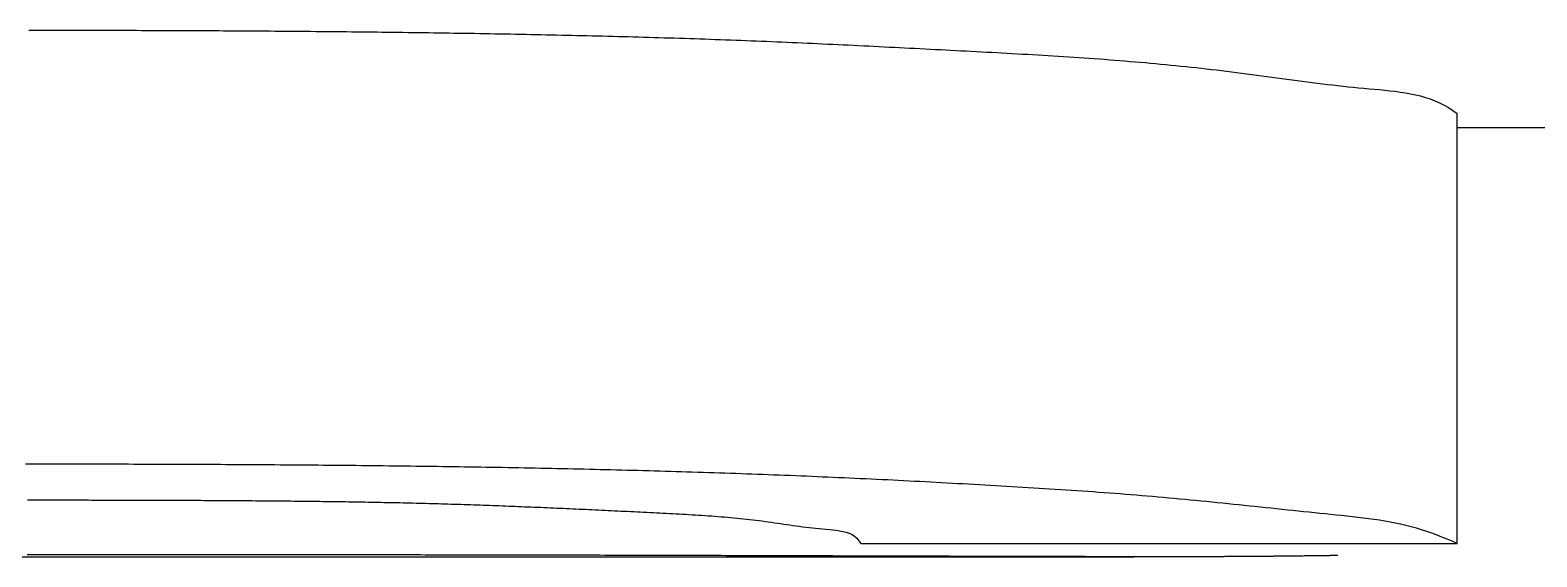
# Model space of a CAD drawing. Extents: x -4 to 102, y -14 to 59.
# Drawn here: x 42.862 to 43.74, y 3.808 to 4.115 of the extents above; entities that cross this region are included whole.
import ezdxf

# ---------------------------------------------------------------- set-up
doc = ezdxf.new("R2010")
doc.units = 0
doc.layers.get('0').update_dxf_attribs({"linetype": 'CONTINUOUS'})

msp = doc.modelspace()

# ---------------------------------------------------------------- linework, layer by layer
at = {"color": 7, "linetype": 'CONTINUOUS'}
for p, q in [((43.69377, 3.81566), (43.69377, 4.06605)), ((43.69377, 4.05787), (43.78679, 4.05787)), ((43.34616, 3.81566), (43.69377, 3.81566)), ((42.13982, 3.80787), (43.50552, 3.80787))]:
    msp.add_line(p, q, dxfattribs=at)
at = {"color": 7}
for points in [[(42.8613, 4.11451, 0), (42.8643, 4.11451, 0), (42.8673, 4.11451, 0), (42.8703, 4.11451, 0), (42.8733, 4.11451, 0), (42.8762, 4.11451, 0), (42.8792, 4.1145, 0), (42.8822, 4.1145, 0), (42.8852, 4.1145, 0), (42.8882, 4.11449, 0), (42.8912, 4.11449, 0), (42.8942, 4.11449, 0), (42.8971, 4.11448, 0), (42.9001, 4.11448, 0), (42.9031, 4.11447, 0), (42.9061, 4.11447, 0), (42.9091, 4.11446, 0), (42.9121, 4.11445, 0), (42.9151, 4.11445, 0), (42.918, 4.11444, 0), (42.921, 4.11443, 0), (42.924, 4.11442, 0), (42.927, 4.11441, 0), (42.93, 4.1144, 0), (42.933, 4.11439, 0), (42.936, 4.11438, 0), (42.9389, 4.11437, 0), (42.9419, 4.11436, 0), (42.9449, 4.11435, 0), (42.9479, 4.11434, 0), (42.9509, 4.11433, 0), (42.9539, 4.11431, 0), (42.9569, 4.1143, 0), (42.9598, 4.11429, 0), (42.9628, 4.11427, 0), (42.9658, 4.11426, 0), (42.9688, 4.11424, 0), (42.9718, 4.11423, 0), (42.9748, 4.11421, 0), (42.9778, 4.1142, 0), (42.9808, 4.11418, 0), (42.9837, 4.11416, 0), (42.9867, 4.11414, 0), (42.9897, 4.11412, 0), (42.9927, 4.11411, 0), (42.9957, 4.11409, 0), (42.9987, 4.11407, 0), (43.0017, 4.11404, 0), (43.0046, 4.11402, 0), (43.0076, 4.114, 0), (43.0106, 4.11398, 0), (43.0136, 4.11396, 0), (43.0166, 4.11393, 0), (43.0196, 4.11391, 0), (43.0226, 4.11388, 0), (43.0255, 4.11386, 0), (43.0285, 4.11383, 0), (43.0315, 4.1138, 0), (43.0345, 4.11378, 0), (43.0375, 4.11375, 0), (43.0405, 4.11372, 0), (43.0435, 4.11369, 0), (43.0464, 4.11366, 0), (43.0494, 4.11363, 0), (43.0524, 4.1136, 0), (43.0554, 4.11357, 0), (43.0584, 4.11353, 0), (43.0614, 4.1135, 0), (43.0644, 4.11346, 0), (43.0673, 4.11343, 0), (43.0703, 4.11339, 0), (43.0733, 4.11336, 0), (43.0763, 4.11332, 0), (43.0793, 4.11328, 0), (43.0823, 4.11324, 0), (43.0853, 4.1132, 0), (43.0882, 4.11316, 0), (43.0912, 4.11312, 0), (43.0942, 4.11308, 0), (43.0972, 4.11304, 0), (43.1002, 4.11299, 0), (43.1032, 4.11295, 0), (43.1062, 4.1129, 0), (43.1091, 4.11286, 0), (43.1121, 4.11281, 0), (43.1151, 4.11276, 0), (43.1181, 4.11272, 0), (43.1211, 4.11267, 0), (43.1241, 4.11262, 0), (43.1271, 4.11256, 0), (43.1301, 4.11251, 0), (43.133, 4.11246, 0), (43.136, 4.11241, 0), (43.139, 4.11235, 0), (43.142, 4.1123, 0), (43.145, 4.11224, 0), (43.148, 4.11218, 0), (43.151, 4.11212, 0), (43.1539, 4.11206, 0), (43.1569, 4.112, 0), (43.1599, 4.11194, 0), (43.1629, 4.11188, 0), (43.1659, 4.11182, 0), (43.1689, 4.11175, 0), (43.1719, 4.11169, 0), (43.1748, 4.11162, 0), (43.1778, 4.11155, 0), (43.1808, 4.11149, 0), (43.1838, 4.11142, 0), (43.1868, 4.11135, 0), (43.1898, 4.11127, 0), (43.1928, 4.1112, 0), (43.1957, 4.11113, 0), (43.1987, 4.11105, 0), (43.2017, 4.11097, 0), (43.2047, 4.1109, 0), (43.2077, 4.11082, 0), (43.2107, 4.11074, 0), (43.2137, 4.11066, 0), (43.2166, 4.11057, 0), (43.2196, 4.11049, 0), (43.2226, 4.1104, 0), (43.2256, 4.11032, 0), (43.2286, 4.11023, 0), (43.2316, 4.11014, 0), (43.2346, 4.11005, 0), (43.2375, 4.10995, 0), (43.2405, 4.10986, 0), (43.2435, 4.10976, 0), (43.2465, 4.10967, 0), (43.2495, 4.10957, 0), (43.2525, 4.10947, 0), (43.2554, 4.10937, 0), (43.2584, 4.10926, 0), (43.2614, 4.10916, 0), (43.2644, 4.10905, 0), (43.2674, 4.10894, 0), (43.2704, 4.10883, 0), (43.2733, 4.10872, 0), (43.2763, 4.10861, 0), (43.2793, 4.10849, 0), (43.2823, 4.10838, 0), (43.2853, 4.10826, 0), (43.2883, 4.10814, 0), (43.2912, 4.10802, 0), (43.2942, 4.10789, 0), (43.2972, 4.10777, 0), (43.3002, 4.10764, 0), (43.3032, 4.10751, 0), (43.3061, 4.10738, 0), (43.3091, 4.10725, 0), (43.3121, 4.10712, 0), (43.3151, 4.10699, 0), (43.3181, 4.10685, 0), (43.321, 4.10672, 0), (43.324, 4.10658, 0), (43.327, 4.10644, 0), (43.33, 4.1063, 0), (43.333, 4.10616, 0), (43.336, 4.10602, 0), (43.3389, 4.10588, 0), (43.3419, 4.10573, 0), (43.3449, 4.10559, 0), (43.3479, 4.10544, 0), (43.3509, 4.1053, 0), (43.3538, 4.10515, 0), (43.3568, 4.105, 0), (43.3598, 4.10485, 0), (43.3628, 4.1047, 0), (43.3658, 4.10455, 0), (43.3688, 4.1044, 0), (43.3717, 4.10425, 0), (43.3747, 4.1041, 0), (43.3777, 4.10395, 0), (43.3807, 4.1038, 0), (43.3837, 4.10364, 0), (43.3867, 4.10349, 0), (43.3897, 4.10334, 0), (43.3927, 4.10318, 0), (43.3956, 4.10303, 0), (43.3986, 4.10287, 0), (43.4016, 4.10272, 0), (43.4046, 4.10256, 0), (43.4076, 4.10241, 0), (43.4106, 4.10225, 0), (43.4136, 4.10209, 0), (43.4166, 4.10194, 0), (43.4196, 4.10178, 0), (43.4226, 4.10162, 0), (43.4255, 4.10146, 0), (43.4285, 4.1013, 0), (43.4315, 4.10113, 0), (43.4345, 4.10097, 0), (43.4375, 4.1008, 0), (43.4405, 4.10063, 0), (43.4435, 4.10046, 0), (43.4465, 4.10028, 0), (43.4495, 4.10011, 0), (43.4525, 4.09993, 0), (43.4555, 4.09975, 0), (43.4584, 4.09956, 0), (43.4614, 4.09938, 0), (43.4644, 4.09918, 0), (43.4674, 4.09899, 0), (43.4704, 4.09879, 0), (43.4734, 4.09859, 0), (43.4764, 4.09839, 0), (43.4793, 4.09818, 0), (43.4823, 4.09797, 0), (43.4853, 4.09775, 0), (43.4883, 4.09753, 0), (43.4913, 4.09731, 0), (43.4943, 4.09708, 0), (43.4972, 4.09685, 0), (43.5002, 4.09661, 0), (43.5032, 4.09636, 0), (43.5062, 4.09612, 0), (43.5091, 4.09586, 0), (43.5121, 4.0956, 0), (43.5151, 4.09534, 0), (43.518, 4.09507, 0), (43.521, 4.09479, 0), (43.524, 4.09451, 0), (43.5269, 4.09422, 0), (43.5299, 4.09393, 0), (43.5328, 4.09363, 0), (43.5358, 4.09332, 0), (43.5388, 4.09301, 0), (43.5417, 4.09269, 0), (43.5447, 4.09236, 0), (43.5476, 4.09203, 0), (43.5506, 4.09168, 0), (43.5535, 4.09134, 0), (43.5564, 4.09098, 0), (43.5594, 4.09062, 0), (43.5623, 4.09025, 0), (43.5652, 4.08987, 0), (43.5682, 4.08949, 0), (43.5711, 4.08911, 0), (43.5741, 4.08872, 0), (43.577, 4.08833, 0), (43.5799, 4.08793, 0), (43.5829, 4.08754, 0), (43.5858, 4.08714, 0), (43.5887, 4.08674, 0), (43.5917, 4.08635, 0), (43.5946, 4.08596, 0), (43.5976, 4.08556, 0), (43.6005, 4.08517, 0), (43.6035, 4.08479, 0), (43.6064, 4.08441, 0), (43.6094, 4.08403, 0), (43.6124, 4.08366, 0), (43.6153, 4.0833, 0), (43.6183, 4.08294, 0), (43.6213, 4.08259, 0), (43.6243, 4.08225, 0), (43.6273, 4.08192, 0), (43.6303, 4.08159, 0), (43.6333, 4.08128, 0), (43.6364, 4.08098, 0), (43.6394, 4.08069, 0), (43.6425, 4.08042, 0), (43.6455, 4.08015, 0), (43.6486, 4.07987, 0), (43.6516, 4.07958, 0), (43.6546, 4.07926, 0), (43.6577, 4.0789, 0), (43.6607, 4.0785, 0), (43.6637, 4.07803, 0), (43.6666, 4.0775, 0), (43.6696, 4.07688, 0), (43.6725, 4.07618, 0), (43.6753, 4.07536, 0), (43.6781, 4.07444, 0), (43.6809, 4.07339, 0), (43.6836, 4.07221, 0), (43.6862, 4.07088, 0), (43.6888, 4.06939, 0), (43.6913, 4.06777, 0), (43.6938, 4.06605, 0)], [(43.6938, 3.81566, 0), (43.6909, 3.81694, 0), (43.688, 3.81818, 0), (43.685, 3.81938, 0), (43.6821, 3.82052, 0), (43.6791, 3.82161, 0), (43.6761, 3.82263, 0), (43.6731, 3.82359, 0), (43.6701, 3.82449, 0), (43.6671, 3.82531, 0), (43.664, 3.82608, 0), (43.6609, 3.82678, 0), (43.6578, 3.82744, 0), (43.6547, 3.82804, 0), (43.6516, 3.82859, 0), (43.6485, 3.82911, 0), (43.6454, 3.82959, 0), (43.6422, 3.83003, 0), (43.6391, 3.83044, 0), (43.6359, 3.83083, 0), (43.6328, 3.8312, 0), (43.6296, 3.83155, 0), (43.6265, 3.83188, 0), (43.6233, 3.8322, 0), (43.6201, 3.83252, 0), (43.617, 3.83284, 0), (43.6138, 3.83316, 0), (43.6107, 3.83348, 0), (43.6075, 3.8338, 0), (43.6043, 3.83412, 0), (43.6012, 3.83445, 0), (43.598, 3.83478, 0), (43.5949, 3.83511, 0), (43.5917, 3.83543, 0), (43.5886, 3.83576, 0), (43.5854, 3.8361, 0), (43.5823, 3.83643, 0), (43.5792, 3.83676, 0), (43.576, 3.83709, 0), (43.5729, 3.83742, 0), (43.5697, 3.83774, 0), (43.5666, 3.83807, 0), (43.5634, 3.8384, 0), (43.5603, 3.83872, 0), (43.5572, 3.83904, 0), (43.554, 3.83936, 0), (43.5509, 3.83968, 0), (43.5478, 3.83999, 0), (43.5446, 3.84031, 0), (43.5415, 3.84061, 0), (43.5383, 3.84092, 0), (43.5352, 3.84122, 0), (43.532, 3.84151, 0), (43.5289, 3.84181, 0), (43.5258, 3.84209, 0), (43.5226, 3.84238, 0), (43.5195, 3.84265, 0), (43.5163, 3.84293, 0), (43.5132, 3.84319, 0), (43.51, 3.84345, 0), (43.5069, 3.84371, 0), (43.5037, 3.84397, 0), (43.5006, 3.84421, 0), (43.4974, 3.84446, 0), (43.4943, 3.8447, 0), (43.4911, 3.84494, 0), (43.488, 3.84517, 0), (43.4848, 3.8454, 0), (43.4817, 3.84562, 0), (43.4785, 3.84584, 0), (43.4754, 3.84606, 0), (43.4722, 3.84628, 0), (43.4691, 3.84649, 0), (43.4659, 3.8467, 0), (43.4628, 3.8469, 0), (43.4596, 3.84711, 0), (43.4564, 3.84731, 0), (43.4533, 3.84751, 0), (43.4501, 3.8477, 0), (43.447, 3.8479, 0), (43.4438, 3.84809, 0), (43.4407, 3.84828, 0), (43.4375, 3.84847, 0), (43.4343, 3.84865, 0), (43.4312, 3.84884, 0), (43.428, 3.84902, 0), (43.4249, 3.84921, 0), (43.4217, 3.84939, 0), (43.4186, 3.84957, 0), (43.4154, 3.84975, 0), (43.4122, 3.84992, 0), (43.4091, 3.8501, 0), (43.4059, 3.85028, 0), (43.4028, 3.85045, 0), (43.3996, 3.85062, 0), (43.3965, 3.85079, 0), (43.3933, 3.85096, 0), (43.3901, 3.85113, 0), (43.387, 3.8513, 0), (43.3838, 3.85147, 0), (43.3807, 3.85163, 0), (43.3775, 3.85179, 0), (43.3744, 3.85195, 0), (43.3712, 3.85211, 0), (43.368, 3.85227, 0), (43.3649, 3.85243, 0), (43.3617, 3.85259, 0), (43.3586, 3.85274, 0), (43.3554, 3.85289, 0), (43.3523, 3.85304, 0), (43.3491, 3.85319, 0), (43.3459, 3.85334, 0), (43.3428, 3.85349, 0), (43.3396, 3.85363, 0), (43.3365, 3.85378, 0), (43.3333, 3.85392, 0), (43.3302, 3.85406, 0), (43.327, 3.8542, 0), (43.3238, 3.85433, 0), (43.3207, 3.85447, 0), (43.3175, 3.8546, 0), (43.3144, 3.85473, 0), (43.3112, 3.85486, 0), (43.3081, 3.85499, 0), (43.3049, 3.85512, 0), (43.3017, 3.85524, 0), (43.2986, 3.85536, 0), (43.2954, 3.85549, 0), (43.2923, 3.85561, 0), (43.2891, 3.85572, 0), (43.286, 3.85584, 0), (43.2828, 3.85596, 0), (43.2796, 3.85607, 0), (43.2765, 3.85618, 0), (43.2733, 3.85629, 0), (43.2702, 3.8564, 0), (43.267, 3.85651, 0), (43.2638, 3.85661, 0), (43.2607, 3.85672, 0), (43.2575, 3.85682, 0), (43.2544, 3.85692, 0), (43.2512, 3.85702, 0), (43.248, 3.85712, 0), (43.2449, 3.85722, 0), (43.2417, 3.85732, 0), (43.2386, 3.85741, 0), (43.2354, 3.8575, 0), (43.2322, 3.8576, 0), (43.2291, 3.85769, 0), (43.2259, 3.85777, 0), (43.2228, 3.85786, 0), (43.2196, 3.85795, 0), (43.2164, 3.85803, 0), (43.2133, 3.85812, 0), (43.2101, 3.8582, 0), (43.207, 3.85828, 0), (43.2038, 3.85836, 0), (43.2006, 3.85844, 0), (43.1975, 3.85852, 0), (43.1943, 3.85859, 0), (43.1912, 3.85867, 0), (43.188, 3.85874, 0), (43.1848, 3.85881, 0), (43.1817, 3.85889, 0), (43.1785, 3.85896, 0), (43.1754, 3.85903, 0), (43.1722, 3.85909, 0), (43.169, 3.85916, 0), (43.1659, 3.85923, 0), (43.1627, 3.85929, 0), (43.1596, 3.85935, 0), (43.1564, 3.85942, 0), (43.1532, 3.85948, 0), (43.1501, 3.85954, 0), (43.1469, 3.8596, 0), (43.1438, 3.85966, 0), (43.1406, 3.85971, 0), (43.1374, 3.85977, 0), (43.1343, 3.85982, 0), (43.1311, 3.85988, 0), (43.1279, 3.85993, 0), (43.1248, 3.85998, 0), (43.1216, 3.86003, 0), (43.1185, 3.86009, 0), (43.1153, 3.86013, 0), (43.1121, 3.86018, 0), (43.109, 3.86023, 0), (43.1058, 3.86028, 0), (43.1027, 3.86032, 0), (43.0995, 3.86037, 0), (43.0963, 3.86041, 0), (43.0932, 3.86045, 0), (43.09, 3.8605, 0), (43.0869, 3.86054, 0), (43.0837, 3.86058, 0), (43.0805, 3.86062, 0), (43.0774, 3.86066, 0), (43.0742, 3.86069, 0), (43.0711, 3.86073, 0), (43.0679, 3.86077, 0), (43.0647, 3.8608, 0), (43.0616, 3.86084, 0), (43.0584, 3.86087, 0), (43.0552, 3.86091, 0), (43.0521, 3.86094, 0), (43.0489, 3.86097, 0), (43.0458, 3.861, 0), (43.0426, 3.86103, 0), (43.0394, 3.86106, 0), (43.0363, 3.86109, 0), (43.0331, 3.86112, 0), (43.03, 3.86114, 0), (43.0268, 3.86117, 0), (43.0236, 3.8612, 0), (43.0205, 3.86122, 0), (43.0173, 3.86124, 0), (43.0142, 3.86127, 0), (43.011, 3.86129, 0), (43.0078, 3.86131, 0), (43.0047, 3.86134, 0), (43.0015, 3.86136, 0), (42.9984, 3.86138, 0), (42.9952, 3.8614, 0), (42.992, 3.86142, 0), (42.9889, 3.86144, 0), (42.9857, 3.86145, 0), (42.9826, 3.86147, 0), (42.9794, 3.86149, 0), (42.9762, 3.8615, 0), (42.9731, 3.86152, 0), (42.9699, 3.86154, 0), (42.9667, 3.86155, 0), (42.9636, 3.86156, 0), (42.9604, 3.86158, 0), (42.9573, 3.86159, 0), (42.9541, 3.8616, 0), (42.9509, 3.86162, 0), (42.9478, 3.86163, 0), (42.9446, 3.86164, 0), (42.9415, 3.86165, 0), (42.9383, 3.86166, 0), (42.9351, 3.86167, 0), (42.932, 3.86168, 0), (42.9288, 3.86169, 0), (42.9257, 3.8617, 0), (42.9225, 3.8617, 0), (42.9193, 3.86171, 0), (42.9162, 3.86172, 0), (42.913, 3.86173, 0), (42.9099, 3.86173, 0), (42.9067, 3.86174, 0), (42.9035, 3.86174, 0), (42.9004, 3.86175, 0), (42.8972, 3.86175, 0), (42.8941, 3.86175, 0), (42.8909, 3.86176, 0), (42.8877, 3.86176, 0), (42.8846, 3.86176, 0), (42.8814, 3.86177, 0), (42.8782, 3.86177, 0), (42.8751, 3.86177, 0), (42.8719, 3.86177, 0), (42.8688, 3.86177, 0), (42.8656, 3.86177, 0), (42.8624, 3.86177, 0), (42.8593, 3.86177, 0)], [(42.8605, 3.84097, 0), (42.8624, 3.84097, 0), (42.8642, 3.84097, 0), (42.8661, 3.84097, 0), (42.868, 3.84097, 0), (42.8698, 3.84097, 0), (42.8717, 3.84097, 0), (42.8736, 3.84097, 0), (42.8755, 3.84096, 0), (42.8773, 3.84096, 0), (42.8792, 3.84096, 0), (42.8811, 3.84096, 0), (42.8829, 3.84096, 0), (42.8848, 3.84096, 0), (42.8867, 3.84096, 0), (42.8886, 3.84095, 0), (42.8904, 3.84095, 0), (42.8923, 3.84095, 0), (42.8942, 3.84095, 0), (42.896, 3.84095, 0), (42.8979, 3.84094, 0), (42.8998, 3.84094, 0), (42.9017, 3.84094, 0), (42.9035, 3.84093, 0), (42.9054, 3.84093, 0), (42.9073, 3.84093, 0), (42.9091, 3.84092, 0), (42.911, 3.84092, 0), (42.9129, 3.84092, 0), (42.9148, 3.84091, 0), (42.9166, 3.84091, 0), (42.9185, 3.8409, 0), (42.9204, 3.8409, 0), (42.9222, 3.84089, 0), (42.9241, 3.84089, 0), (42.926, 3.84088, 0), (42.9279, 3.84088, 0), (42.9297, 3.84087, 0), (42.9316, 3.84087, 0), (42.9335, 3.84086, 0), (42.9353, 3.84086, 0), (42.9372, 3.84085, 0), (42.9391, 3.84084, 0), (42.941, 3.84084, 0), (42.9428, 3.84083, 0), (42.9447, 3.84082, 0), (42.9466, 3.84081, 0), (42.9484, 3.84081, 0), (42.9503, 3.8408, 0), (42.9522, 3.84079, 0), (42.9541, 3.84078, 0), (42.9559, 3.84077, 0), (42.9578, 3.84076, 0), (42.9597, 3.84076, 0), (42.9616, 3.84075, 0), (42.9634, 3.84074, 0), (42.9653, 3.84073, 0), (42.9672, 3.84072, 0), (42.969, 3.84071, 0), (42.9709, 3.8407, 0), (42.9728, 3.84069, 0), (42.9747, 3.84068, 0), (42.9765, 3.84066, 0), (42.9784, 3.84065, 0), (42.9803, 3.84064, 0), (42.9822, 3.84063, 0), (42.984, 3.84062, 0), (42.9859, 3.8406, 0), (42.9878, 3.84059, 0), (42.9896, 3.84058, 0), (42.9915, 3.84057, 0), (42.9934, 3.84055, 0), (42.9953, 3.84054, 0), (42.9971, 3.84052, 0), (42.999, 3.84051, 0), (43.0009, 3.84049, 0), (43.0028, 3.84048, 0), (43.0046, 3.84046, 0), (43.0065, 3.84044, 0), (43.0084, 3.84043, 0), (43.0103, 3.84041, 0), (43.0121, 3.84039, 0), (43.014, 3.84037, 0), (43.0159, 3.84035, 0), (43.0177, 3.84033, 0), (43.0196, 3.84031, 0), (43.0215, 3.84029, 0), (43.0234, 3.84027, 0), (43.0252, 3.84025, 0), (43.0271, 3.84023, 0), (43.029, 3.84021, 0), (43.0309, 3.84018, 0), (43.0327, 3.84016, 0), (43.0346, 3.84014, 0), (43.0365, 3.84011, 0), (43.0383, 3.84009, 0), (43.0402, 3.84006, 0), (43.0421, 3.84003, 0), (43.044, 3.84001, 0), (43.0458, 3.83998, 0), (43.0477, 3.83995, 0), (43.0496, 3.83992, 0), (43.0514, 3.83989, 0), (43.0533, 3.83986, 0), (43.0552, 3.83983, 0), (43.0571, 3.83979, 0), (43.0589, 3.83976, 0), (43.0608, 3.83973, 0), (43.0627, 3.83969, 0), (43.0645, 3.83966, 0), (43.0664, 3.83962, 0), (43.0683, 3.83958, 0), (43.0701, 3.83955, 0), (43.072, 3.83951, 0), (43.0739, 3.83947, 0), (43.0758, 3.83943, 0), (43.0776, 3.83939, 0), (43.0795, 3.83935, 0), (43.0814, 3.8393, 0), (43.0832, 3.83926, 0), (43.0851, 3.83922, 0), (43.087, 3.83917, 0), (43.0888, 3.83912, 0), (43.0907, 3.83908, 0), (43.0926, 3.83903, 0), (43.0944, 3.83898, 0), (43.0963, 3.83893, 0), (43.0982, 3.83888, 0), (43.1, 3.83883, 0), (43.1019, 3.83877, 0), (43.1038, 3.83872, 0), (43.1056, 3.83866, 0), (43.1075, 3.83861, 0), (43.1093, 3.83855, 0), (43.1112, 3.83849, 0), (43.1131, 3.83843, 0), (43.1149, 3.83837, 0), (43.1168, 3.83831, 0), (43.1187, 3.83825, 0), (43.1205, 3.83819, 0), (43.1224, 3.83812, 0), (43.1243, 3.83806, 0), (43.1261, 3.83799, 0), (43.128, 3.83793, 0), (43.1298, 3.83786, 0), (43.1317, 3.83779, 0), (43.1336, 3.83772, 0), (43.1354, 3.83765, 0), (43.1373, 3.83758, 0), (43.1392, 3.83751, 0), (43.141, 3.83744, 0), (43.1429, 3.83736, 0), (43.1448, 3.83729, 0), (43.1466, 3.83722, 0), (43.1485, 3.83714, 0), (43.1503, 3.83706, 0), (43.1522, 3.83699, 0), (43.1541, 3.83691, 0), (43.1559, 3.83683, 0), (43.1578, 3.83675, 0), (43.1597, 3.83668, 0), (43.1615, 3.8366, 0), (43.1634, 3.83652, 0), (43.1653, 3.83643, 0), (43.1671, 3.83635, 0), (43.169, 3.83627, 0), (43.1709, 3.83619, 0), (43.1727, 3.8361, 0), (43.1746, 3.83602, 0), (43.1765, 3.83594, 0), (43.1783, 3.83585, 0), (43.1802, 3.83577, 0), (43.1821, 3.83568, 0), (43.1839, 3.83559, 0), (43.1858, 3.83551, 0), (43.1877, 3.83542, 0), (43.1896, 3.83533, 0), (43.1914, 3.83525, 0), (43.1933, 3.83516, 0), (43.1952, 3.83507, 0), (43.1971, 3.83498, 0), (43.1989, 3.83489, 0), (43.2008, 3.8348, 0), (43.2027, 3.83471, 0), (43.2046, 3.83462, 0), (43.2064, 3.83453, 0), (43.2083, 3.83444, 0), (43.2102, 3.83435, 0), (43.2121, 3.83425, 0), (43.214, 3.83416, 0), (43.2158, 3.83407, 0), (43.2177, 3.83398, 0), (43.2196, 3.83389, 0), (43.2215, 3.83379, 0), (43.2234, 3.8337, 0), (43.2253, 3.83361, 0), (43.2272, 3.83351, 0), (43.229, 3.83342, 0), (43.2309, 3.83333, 0), (43.2328, 3.83323, 0), (43.2347, 3.83313, 0), (43.2366, 3.83304, 0), (43.2385, 3.83294, 0), (43.2404, 3.83283, 0), (43.2423, 3.83273, 0), (43.2442, 3.83262, 0), (43.246, 3.83252, 0), (43.2479, 3.8324, 0), (43.2498, 3.83229, 0), (43.2517, 3.83217, 0), (43.2536, 3.83205, 0), (43.2555, 3.83192, 0), (43.2573, 3.83179, 0), (43.2592, 3.83166, 0), (43.2611, 3.83152, 0), (43.2629, 3.83138, 0), (43.2648, 3.83123, 0), (43.2667, 3.83108, 0), (43.2685, 3.83092, 0), (43.2704, 3.83075, 0), (43.2722, 3.83058, 0), (43.2741, 3.83041, 0), (43.2759, 3.83022, 0), (43.2778, 3.83003, 0), (43.2796, 3.82984, 0), (43.2814, 3.82963, 0), (43.2832, 3.82942, 0), (43.2851, 3.8292, 0), (43.2869, 3.82897, 0), (43.2887, 3.82874, 0), (43.2905, 3.8285, 0), (43.2923, 3.82825, 0), (43.2941, 3.82799, 0), (43.2959, 3.82773, 0), (43.2977, 3.82747, 0), (43.2995, 3.8272, 0), (43.3013, 3.82694, 0), (43.3031, 3.82667, 0), (43.3049, 3.82641, 0), (43.3067, 3.82615, 0), (43.3086, 3.82589, 0), (43.3104, 3.82564, 0), (43.3123, 3.82539, 0), (43.3142, 3.82515, 0), (43.3161, 3.82492, 0), (43.318, 3.8247, 0), (43.3199, 3.8245, 0), (43.3219, 3.8243, 0), (43.3239, 3.82412, 0), (43.3259, 3.82395, 0), (43.3279, 3.82378, 0), (43.3299, 3.8236, 0), (43.3319, 3.82337, 0), (43.3339, 3.82307, 0), (43.3358, 3.82269, 0), (43.3377, 3.8222, 0), (43.3394, 3.82156, 0), (43.3411, 3.82078, 0), (43.3426, 3.8198, 0), (43.3439, 3.81863, 0), (43.3451, 3.81723, 0), (43.3462, 3.81566, 0)], [(43.5081, 3.80787, 0), (43.5053, 3.80788, 0), (43.5025, 3.80788, 0), (43.4996, 3.80789, 0), (43.4968, 3.8079, 0), (43.494, 3.8079, 0), (43.4911, 3.80791, 0), (43.4883, 3.80792, 0), (43.4855, 3.80793, 0), (43.4826, 3.80793, 0), (43.4798, 3.80794, 0), (43.477, 3.80795, 0), (43.4742, 3.80795, 0), (43.4713, 3.80796, 0), (43.4685, 3.80797, 0), (43.4657, 3.80798, 0), (43.4628, 3.80798, 0), (43.46, 3.80799, 0), (43.4572, 3.808, 0), (43.4544, 3.808, 0), (43.4515, 3.80801, 0), (43.4487, 3.80802, 0), (43.4459, 3.80802, 0), (43.443, 3.80803, 0), (43.4402, 3.80804, 0), (43.4374, 3.80805, 0), (43.4346, 3.80805, 0), (43.4317, 3.80806, 0), (43.4289, 3.80807, 0), (43.4261, 3.80807, 0), (43.4232, 3.80808, 0), (43.4204, 3.80809, 0), (43.4176, 3.8081, 0), (43.4148, 3.8081, 0), (43.4119, 3.80811, 0), (43.4091, 3.80812, 0), (43.4063, 3.80813, 0), (43.4034, 3.80813, 0), (43.4006, 3.80814, 0), (43.3978, 3.80815, 0), (43.395, 3.80816, 0), (43.3921, 3.80816, 0), (43.3893, 3.80817, 0), (43.3865, 3.80818, 0), (43.3836, 3.80819, 0), (43.3808, 3.80819, 0), (43.378, 3.8082, 0), (43.3752, 3.80821, 0), (43.3723, 3.80822, 0), (43.3695, 3.80822, 0), (43.3667, 3.80823, 0), (43.3638, 3.80824, 0), (43.361, 3.80825, 0), (43.3582, 3.80826, 0), (43.3554, 3.80826, 0), (43.3525, 3.80827, 0), (43.3497, 3.80828, 0), (43.3469, 3.80829, 0), (43.344, 3.8083, 0), (43.3412, 3.80831, 0), (43.3384, 3.80831, 0), (43.3356, 3.80832, 0), (43.3327, 3.80833, 0), (43.3299, 3.80834, 0), (43.3271, 3.80835, 0), (43.3242, 3.80836, 0), (43.3214, 3.80836, 0), (43.3186, 3.80837, 0), (43.3158, 3.80838, 0), (43.3129, 3.80839, 0), (43.3101, 3.8084, 0), (43.3073, 3.80841, 0), (43.3044, 3.80842, 0), (43.3016, 3.80842, 0), (43.2988, 3.80843, 0), (43.296, 3.80844, 0), (43.2931, 3.80845, 0), (43.2903, 3.80846, 0), (43.2875, 3.80847, 0), (43.2846, 3.80847, 0), (43.2818, 3.80848, 0), (43.279, 3.80849, 0), (43.2762, 3.8085, 0), (43.2733, 3.80851, 0), (43.2705, 3.80852, 0), (43.2677, 3.80852, 0), (43.2648, 3.80853, 0), (43.262, 3.80854, 0), (43.2592, 3.80855, 0), (43.2564, 3.80856, 0), (43.2535, 3.80857, 0), (43.2507, 3.80857, 0), (43.2479, 3.80858, 0), (43.245, 3.80859, 0), (43.2422, 3.8086, 0), (43.2394, 3.80861, 0), (43.2366, 3.80861, 0), (43.2337, 3.80862, 0), (43.2309, 3.80863, 0), (43.2281, 3.80864, 0), (43.2252, 3.80865, 0), (43.2224, 3.80865, 0), (43.2196, 3.80866, 0), (43.2168, 3.80867, 0), (43.2139, 3.80868, 0), (43.2111, 3.80868, 0), (43.2083, 3.80869, 0), (43.2054, 3.8087, 0), (43.2026, 3.80871, 0), (43.1998, 3.80871, 0), (43.197, 3.80872, 0), (43.1941, 3.80873, 0), (43.1913, 3.80873, 0), (43.1885, 3.80874, 0), (43.1856, 3.80875, 0), (43.1828, 3.80875, 0), (43.18, 3.80876, 0), (43.1771, 3.80877, 0), (43.1743, 3.80877, 0), (43.1715, 3.80878, 0), (43.1687, 3.80879, 0), (43.1658, 3.80879, 0), (43.163, 3.8088, 0), (43.1602, 3.8088, 0), (43.1573, 3.80881, 0), (43.1545, 3.80882, 0), (43.1517, 3.80882, 0), (43.1489, 3.80883, 0), (43.146, 3.80883, 0), (43.1432, 3.80884, 0), (43.1404, 3.80884, 0), (43.1375, 3.80885, 0), (43.1347, 3.80885, 0), (43.1319, 3.80886, 0), (43.1291, 3.80886, 0), (43.1262, 3.80887, 0), (43.1234, 3.80887, 0), (43.1206, 3.80888, 0), (43.1177, 3.80888, 0), (43.1149, 3.80888, 0), (43.1121, 3.80889, 0), (43.1093, 3.80889, 0), (43.1064, 3.8089, 0), (43.1036, 3.8089, 0), (43.1008, 3.8089, 0), (43.0979, 3.80891, 0), (43.0951, 3.80891, 0), (43.0923, 3.80891, 0), (43.0895, 3.80892, 0), (43.0866, 3.80892, 0), (43.0838, 3.80892, 0), (43.081, 3.80893, 0), (43.0781, 3.80893, 0), (43.0753, 3.80893, 0), (43.0725, 3.80893, 0), (43.0697, 3.80894, 0), (43.0668, 3.80894, 0), (43.064, 3.80894, 0), (43.0612, 3.80894, 0), (43.0583, 3.80895, 0), (43.0555, 3.80895, 0), (43.0527, 3.80895, 0), (43.0499, 3.80895, 0), (43.047, 3.80896, 0), (43.0442, 3.80896, 0), (43.0414, 3.80896, 0), (43.0385, 3.80896, 0), (43.0357, 3.80896, 0), (43.0329, 3.80896, 0), (43.0301, 3.80897, 0), (43.0272, 3.80897, 0), (43.0244, 3.80897, 0), (43.0216, 3.80897, 0), (43.0187, 3.80897, 0), (43.0159, 3.80897, 0), (43.0131, 3.80897, 0), (43.0103, 3.80898, 0), (43.0074, 3.80898, 0), (43.0046, 3.80898, 0), (43.0018, 3.80898, 0), (42.9989, 3.80898, 0), (42.9961, 3.80898, 0), (42.9933, 3.80898, 0), (42.9905, 3.80898, 0), (42.9876, 3.80898, 0), (42.9848, 3.80899, 0), (42.982, 3.80899, 0), (42.9791, 3.80899, 0), (42.9763, 3.80899, 0), (42.9735, 3.80899, 0), (42.9707, 3.80899, 0), (42.9678, 3.80899, 0), (42.965, 3.80899, 0), (42.9622, 3.80899, 0), (42.9593, 3.80899, 0), (42.9565, 3.80899, 0), (42.9537, 3.80899, 0), (42.9508, 3.80899, 0), (42.948, 3.809, 0), (42.9452, 3.809, 0), (42.9424, 3.809, 0), (42.9395, 3.809, 0), (42.9367, 3.809, 0), (42.9339, 3.809, 0), (42.931, 3.809, 0), (42.9282, 3.809, 0), (42.9254, 3.809, 0), (42.9226, 3.809, 0), (42.9197, 3.809, 0), (42.9169, 3.809, 0), (42.9141, 3.809, 0), (42.9112, 3.809, 0), (42.9084, 3.809, 0), (42.9056, 3.809, 0), (42.9028, 3.809, 0), (42.8999, 3.80901, 0), (42.8971, 3.80901, 0), (42.8943, 3.80901, 0), (42.8914, 3.80901, 0), (42.8886, 3.80901, 0), (42.8858, 3.80901, 0), (42.883, 3.80901, 0), (42.8801, 3.80901, 0), (42.8773, 3.80901, 0), (42.8745, 3.80901, 0), (42.8716, 3.80901, 0), (42.8688, 3.80901, 0), (42.866, 3.80901, 0), (42.8632, 3.80902, 0), (42.8603, 3.80902, 0)], [(43.6243, 3.8086, 0), (43.6235, 3.80859, 0), (43.6228, 3.80857, 0), (43.6221, 3.80856, 0), (43.6214, 3.80855, 0), (43.6206, 3.80854, 0), (43.6199, 3.80853, 0), (43.6192, 3.80852, 0), (43.6184, 3.80851, 0), (43.6177, 3.8085, 0), (43.617, 3.80849, 0), (43.6162, 3.80848, 0), (43.6155, 3.80847, 0), (43.6148, 3.80846, 0), (43.6141, 3.80845, 0), (43.6133, 3.80844, 0), (43.6126, 3.80843, 0), (43.6119, 3.80843, 0), (43.6111, 3.80842, 0), (43.6104, 3.80841, 0), (43.6097, 3.8084, 0), (43.6089, 3.80839, 0), (43.6082, 3.80838, 0), (43.6075, 3.80837, 0), (43.6067, 3.80836, 0), (43.606, 3.80835, 0), (43.6053, 3.80834, 0), (43.6046, 3.80834, 0), (43.6038, 3.80833, 0), (43.6031, 3.80832, 0), (43.6024, 3.80831, 0), (43.6016, 3.8083, 0), (43.6009, 3.80829, 0), (43.6002, 3.80828, 0), (43.5994, 3.80828, 0), (43.5987, 3.80827, 0), (43.598, 3.80826, 0), (43.5972, 3.80825, 0), (43.5965, 3.80825, 0), (43.5958, 3.80824, 0), (43.5951, 3.80823, 0), (43.5943, 3.80822, 0), (43.5936, 3.80821, 0), (43.5929, 3.80821, 0), (43.5921, 3.8082, 0), (43.5914, 3.80819, 0), (43.5907, 3.80819, 0), (43.5899, 3.80818, 0), (43.5892, 3.80817, 0), (43.5885, 3.80816, 0), (43.5877, 3.80816, 0), (43.587, 3.80815, 0), (43.5863, 3.80814, 0), (43.5856, 3.80814, 0), (43.5848, 3.80813, 0), (43.5841, 3.80812, 0), (43.5834, 3.80812, 0), (43.5826, 3.80811, 0), (43.5819, 3.80811, 0), (43.5812, 3.8081, 0), (43.5804, 3.80809, 0), (43.5797, 3.80809, 0), (43.579, 3.80808, 0), (43.5783, 3.80807, 0), (43.5775, 3.80807, 0), (43.5768, 3.80806, 0), (43.5761, 3.80806, 0), (43.5753, 3.80805, 0), (43.5746, 3.80805, 0), (43.5739, 3.80804, 0), (43.5731, 3.80804, 0), (43.5724, 3.80803, 0), (43.5717, 3.80803, 0), (43.5709, 3.80802, 0), (43.5702, 3.80802, 0), (43.5695, 3.80801, 0), (43.5688, 3.80801, 0), (43.568, 3.808, 0), (43.5673, 3.808, 0), (43.5666, 3.80799, 0), (43.5658, 3.80799, 0), (43.5651, 3.80798, 0), (43.5644, 3.80798, 0), (43.5636, 3.80797, 0), (43.5629, 3.80797, 0), (43.5622, 3.80797, 0), (43.5614, 3.80796, 0), (43.5607, 3.80796, 0), (43.56, 3.80795, 0), (43.5593, 3.80795, 0), (43.5585, 3.80795, 0), (43.5578, 3.80794, 0), (43.5571, 3.80794, 0), (43.5563, 3.80793, 0), (43.5556, 3.80793, 0), (43.5549, 3.80793, 0), (43.5541, 3.80792, 0), (43.5534, 3.80792, 0), (43.5527, 3.80792, 0), (43.5519, 3.80791, 0), (43.5512, 3.80791, 0), (43.5505, 3.80791, 0), (43.5498, 3.80791, 0), (43.549, 3.8079, 0), (43.5483, 3.8079, 0), (43.5476, 3.8079, 0), (43.5468, 3.80789, 0), (43.5461, 3.80789, 0), (43.5454, 3.80789, 0), (43.5446, 3.80789, 0), (43.5439, 3.80789, 0), (43.5432, 3.80788, 0), (43.5424, 3.80788, 0), (43.5417, 3.80788, 0), (43.541, 3.80788, 0), (43.5403, 3.80788, 0), (43.5395, 3.80787, 0), (43.5388, 3.80787, 0), (43.5381, 3.80787, 0), (43.5373, 3.80787, 0), (43.5366, 3.80787, 0), (43.5359, 3.80787, 0), (43.5351, 3.80786, 0), (43.5344, 3.80786, 0), (43.5337, 3.80786, 0), (43.533, 3.80786, 0), (43.5322, 3.80786, 0), (43.5315, 3.80786, 0), (43.5308, 3.80786, 0), (43.53, 3.80786, 0), (43.5293, 3.80786, 0), (43.5286, 3.80786, 0), (43.5278, 3.80786, 0), (43.5271, 3.80785, 0), (43.5264, 3.80785, 0), (43.5256, 3.80785, 0), (43.5249, 3.80785, 0), (43.5242, 3.80785, 0), (43.5235, 3.80785, 0), (43.5227, 3.80785, 0), (43.522, 3.80785, 0), (43.5213, 3.80785, 0), (43.5205, 3.80785, 0), (43.5198, 3.80785, 0), (43.5191, 3.80785, 0), (43.5183, 3.80785, 0), (43.5176, 3.80786, 0), (43.5169, 3.80786, 0), (43.5161, 3.80786, 0), (43.5154, 3.80786, 0), (43.5147, 3.80786, 0), (43.514, 3.80786, 0), (43.5132, 3.80786, 0), (43.5125, 3.80786, 0), (43.5118, 3.80786, 0), (43.511, 3.80786, 0), (43.5103, 3.80786, 0), (43.5096, 3.80787, 0), (43.5088, 3.80787, 0), (43.5081, 3.80787, 0)]]:
    msp.add_polyline3d(points, dxfattribs=at)

doc.saveas('drawing.dxf')
